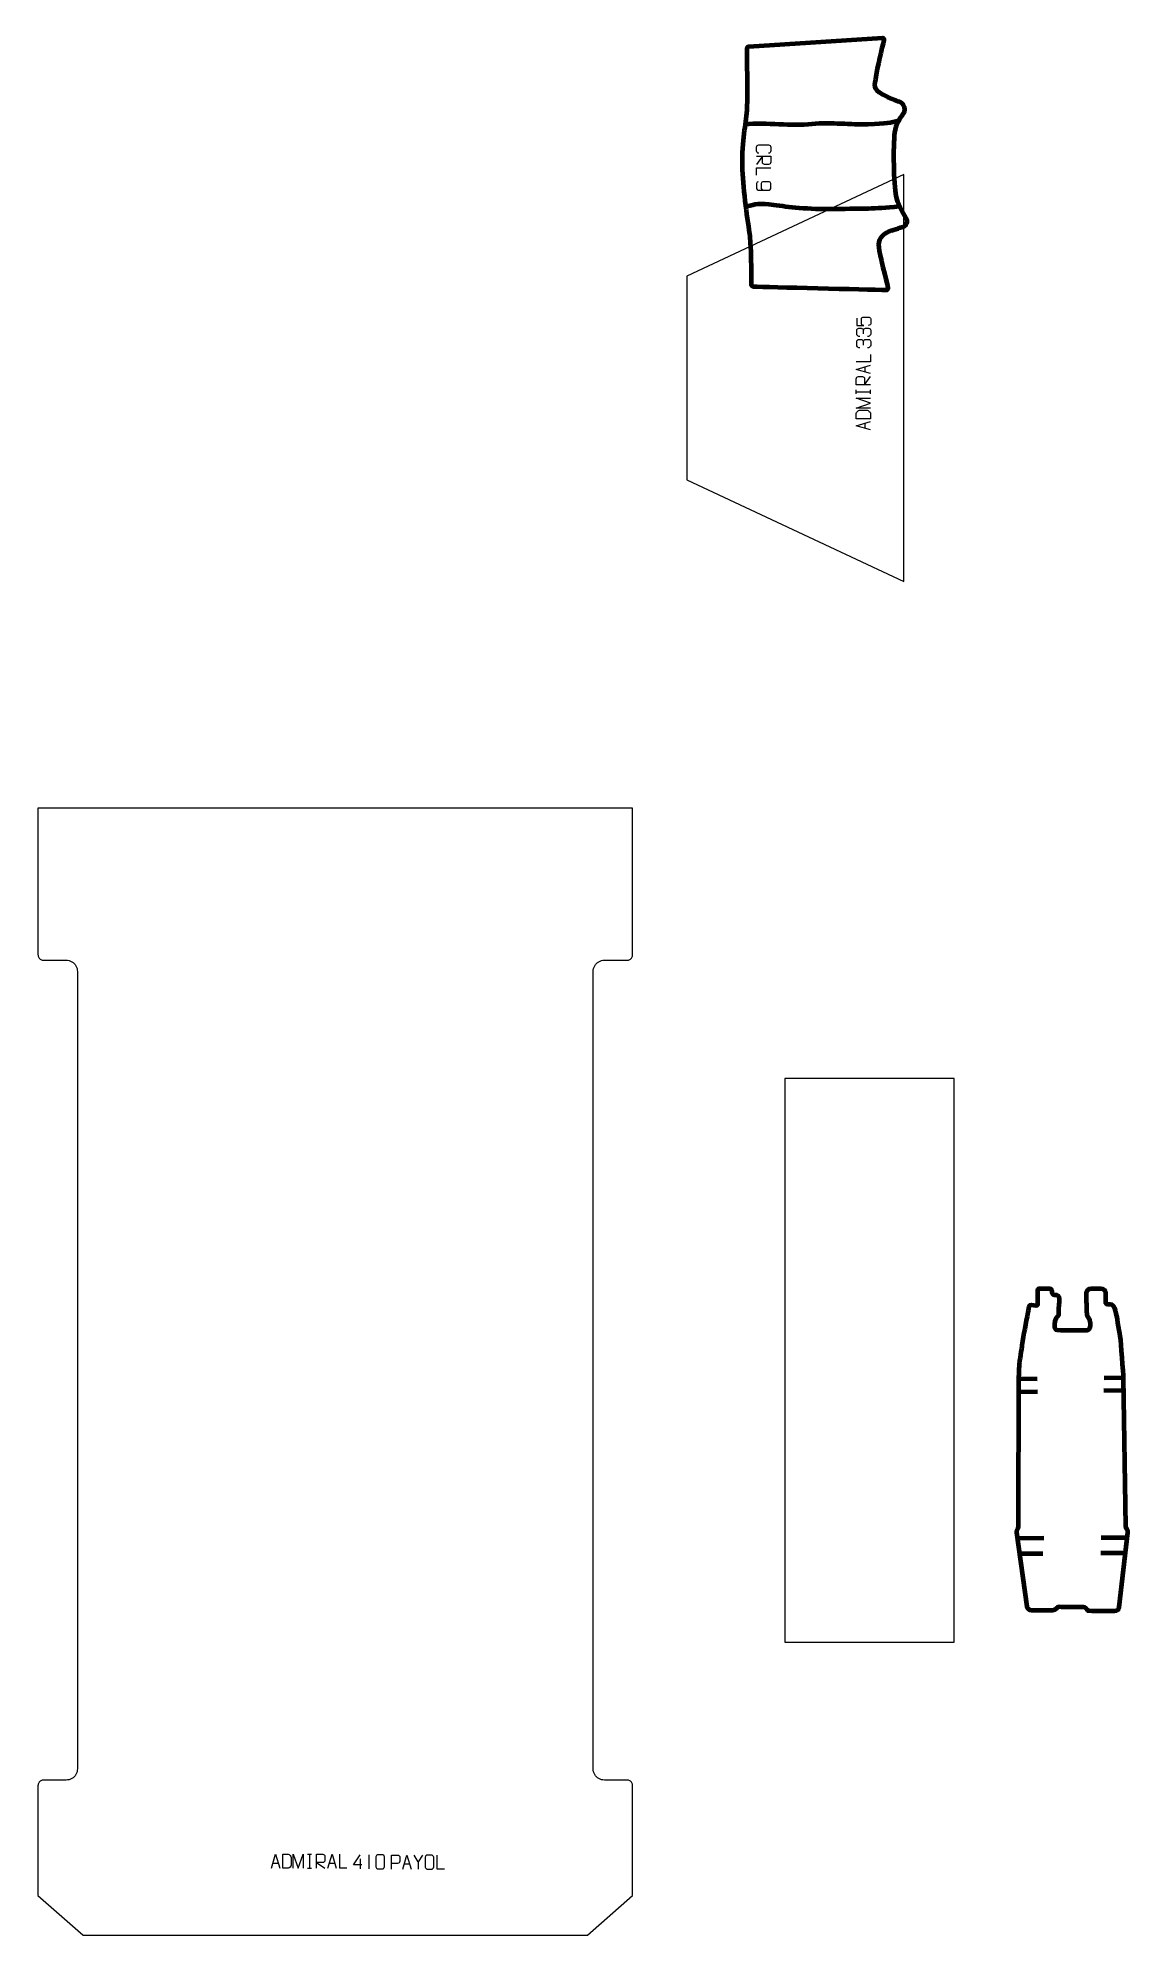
# Model space of a CAD drawing. Header units: millimetres. Extents: x 50 to 1984, y 100 to 3467.
import ezdxf

# ---------------------------------------------------------------- set-up
doc = ezdxf.new("R2010")
doc.units = ezdxf.units.MM

msp = doc.modelspace()

# ---------------------------------------------------------------- linework, layer by layer
at = {"layer": 'layer 1', "color": 250, "lineweight": 9}
for points, knots in [([(1328.8, 3262.1), (1326.5, 3262.2), (1325, 3263.9), (1325, 3266.1), (1325, 3266.1), (1325, 3268.4), (1325, 3270.7), (1325, 3273.1), (1325, 3273.1), (1324.9, 3275), (1326.8, 3277), (1328.8, 3276.9), (1328.8, 3276.9), (1334.6, 3276.9), (1340.3, 3276.9), (1346.1, 3276.9), (1346.1, 3276.9), (1348.2, 3276.9), (1350, 3275.2), (1350, 3273), (1350, 3273), (1350, 3270.7), (1350, 3268.4), (1350, 3266.1), (1350, 3266.1), (1350, 3264.1), (1348.5, 3262.1), (1346.1, 3262.1)], [0, 0, 0, 0, 0.125, 0.125, 0.125, 0.125, 0.25, 0.25, 0.25, 0.25, 0.375, 0.375, 0.375, 0.375, 0.5, 0.5, 0.5, 0.5, 0.625, 0.625, 0.625, 0.625, 0.75, 0.75, 0.75, 0.75, 1, 1, 1, 1]), ([(1325, 3256.9), (1325, 3256.9), (1349.9, 3256.9), (1349.9, 3256.9), (1349.9, 3256.9), (1349.9, 3253.3), (1349.9, 3249.7), (1349.9, 3246.2), (1349.9, 3246.2), (1349.9, 3243.8), (1348.4, 3242.3), (1346, 3242.3), (1346, 3242.3), (1344, 3242.3), (1340.9, 3242.3), (1338.9, 3242.3), (1338.9, 3242.3), (1337, 3242.3), (1335.1, 3244.1), (1335.1, 3246.1), (1335.1, 3246.1), (1335.1, 3246.1), (1335.1, 3256.9), (1335.1, 3256.9), (1335.1, 3256.9), (1335.1, 3256.9), (1325, 3242.3), (1325, 3242.3)], [0, 0, 0, 0, 0.125, 0.125, 0.125, 0.125, 0.25, 0.25, 0.25, 0.25, 0.375, 0.375, 0.375, 0.375, 0.5, 0.5, 0.5, 0.5, 0.625, 0.625, 0.625, 0.625, 0.75, 0.75, 0.75, 0.75, 1, 1, 1, 1]), ([(1325, 3223.1), (1325, 3223.1), (1325, 3236.1), (1325, 3236.1), (1325, 3236.1), (1325, 3236.1), (1349.9, 3236.1), (1349.9, 3236.1)], [0, 0, 0, 0, 0.333333, 0.333333, 0.333333, 0.333333, 1, 1, 1, 1]), ([(1327.9, 3211.5), (1326.6, 3211.5), (1324.9, 3210.1), (1325, 3208.6), (1325, 3208.6), (1325, 3205.6), (1325, 3202.6), (1325, 3199.6), (1325, 3199.6), (1324.9, 3198.4), (1326.4, 3196.7), (1327.9, 3196.7), (1327.9, 3196.7), (1334.3, 3196.7), (1340.6, 3196.7), (1347, 3196.7), (1347, 3196.7), (1348.2, 3196.7), (1349.9, 3198.4), (1350, 3199.6), (1350, 3199.6), (1350, 3202.6), (1350, 3205.6), (1350, 3208.6), (1350, 3208.6), (1349.9, 3209.8), (1348.3, 3211.5), (1347, 3211.5), (1347, 3211.5), (1343.4, 3211.5), (1339.8, 3211.5), (1336.2, 3211.5), (1336.2, 3211.5), (1334.8, 3211.5), (1333.3, 3209.9), (1333.3, 3208.6), (1333.3, 3208.6), (1333.3, 3205.6), (1333.3, 3202.6), (1333.3, 3199.6), (1333.3, 3199.6), (1333.3, 3198.3), (1334.8, 3196.6), (1336.3, 3196.7)], [0, 0, 0, 0, 0.083333, 0.083333, 0.083333, 0.083333, 0.166667, 0.166667, 0.166667, 0.166667, 0.25, 0.25, 0.25, 0.25, 0.333333, 0.333333, 0.333333, 0.333333, 0.416667, 0.416667, 0.416667, 0.416667, 0.5, 0.5, 0.5, 0.5, 0.583333, 0.583333, 0.583333, 0.583333, 0.666667, 0.666667, 0.666667, 0.666667, 0.75, 0.75, 0.75, 0.75, 0.833333, 0.833333, 0.833333, 0.833333, 1, 1, 1, 1]), ([(1502.6, 2969.3), (1502.6, 2969.3), (1502.6, 2956.4), (1502.6, 2956.4), (1502.6, 2956.4), (1506.8, 2956.4), (1511, 2956.4), (1515.2, 2956.4), (1515.2, 2956.4), (1511.9, 2956.4), (1510.9, 2958), (1510.8, 2960.8), (1510.8, 2960.8), (1510.8, 2963.3), (1510.8, 2965.7), (1510.8, 2968.2), (1510.8, 2968.2), (1510.8, 2969.8), (1513.2, 2971.3), (1515.2, 2971.3), (1515.2, 2971.3), (1517.8, 2971.3), (1520.4, 2971.3), (1523, 2971.3), (1523, 2971.3), (1525, 2971.4), (1527.4, 2969.9), (1527.5, 2968.2), (1527.5, 2968.2), (1527.5, 2966.3), (1527.5, 2961.4), (1527.5, 2959.4), (1527.5, 2959.4), (1527.5, 2957.6), (1525.5, 2956.5), (1523, 2956.5)], [0, 0, 0, 0, 0.1, 0.1, 0.1, 0.1, 0.2, 0.2, 0.2, 0.2, 0.3, 0.3, 0.3, 0.3, 0.4, 0.4, 0.4, 0.4, 0.5, 0.5, 0.5, 0.5, 0.6, 0.6, 0.6, 0.6, 0.7, 0.7, 0.7, 0.7, 0.8, 0.8, 0.8, 0.8, 1, 1, 1, 1]), ([(1508.2, 2936.9), (1508.2, 2936.9), (1506.3, 2936.9), (1506.3, 2936.9), (1506.3, 2936.9), (1504.6, 2936.9), (1502.5, 2939.5), (1502.5, 2941.6), (1502.5, 2941.6), (1502.5, 2943.6), (1502.5, 2945.7), (1502.5, 2947.8), (1502.5, 2947.8), (1502.5, 2950), (1504.3, 2951.6), (1506.2, 2951.6), (1506.2, 2951.6), (1507.7, 2951.6), (1509.1, 2951.6), (1510.5, 2951.6), (1510.5, 2951.6), (1512.2, 2951.6), (1514.4, 2950), (1514.4, 2947.8), (1514.4, 2947.8), (1514.4, 2950), (1516.2, 2951.6), (1518.3, 2951.6), (1518.3, 2951.6), (1520.1, 2951.6), (1521.9, 2951.6), (1523.6, 2951.6), (1523.6, 2951.6), (1525.7, 2951.6), (1527.5, 2949.6), (1527.5, 2947.8), (1527.5, 2947.8), (1527.5, 2945.7), (1527.5, 2943.6), (1527.5, 2941.6), (1527.5, 2941.6), (1527.4, 2939.4), (1525, 2936.9), (1523.6, 2936.8), (1523.6, 2936.8), (1523.6, 2936.8), (1521.7, 2936.8), (1521.7, 2936.8)], [0, 0, 0, 0, 0.076923, 0.076923, 0.076923, 0.076923, 0.153846, 0.153846, 0.153846, 0.153846, 0.230769, 0.230769, 0.230769, 0.230769, 0.307692, 0.307692, 0.307692, 0.307692, 0.384615, 0.384615, 0.384615, 0.384615, 0.461538, 0.461538, 0.461538, 0.461538, 0.538462, 0.538462, 0.538462, 0.538462, 0.615385, 0.615385, 0.615385, 0.615385, 0.692308, 0.692308, 0.692308, 0.692308, 0.769231, 0.769231, 0.769231, 0.769231, 0.846154, 0.846154, 0.846154, 0.846154, 1, 1, 1, 1]), ([(1508.2, 2916.9), (1508.2, 2916.9), (1506.3, 2916.9), (1506.3, 2916.9), (1506.3, 2916.9), (1504.6, 2916.9), (1502.5, 2919.5), (1502.5, 2921.6), (1502.5, 2921.6), (1502.5, 2923.6), (1502.5, 2925.7), (1502.5, 2927.8), (1502.5, 2927.8), (1502.5, 2930), (1504.3, 2931.6), (1506.2, 2931.6), (1506.2, 2931.6), (1507.7, 2931.6), (1509.1, 2931.6), (1510.5, 2931.6), (1510.5, 2931.6), (1512.2, 2931.6), (1514.4, 2930), (1514.4, 2927.8), (1514.4, 2927.8), (1514.4, 2930), (1516.2, 2931.6), (1518.3, 2931.6), (1518.3, 2931.6), (1520.1, 2931.6), (1521.9, 2931.6), (1523.6, 2931.6), (1523.6, 2931.6), (1525.7, 2931.6), (1527.5, 2929.6), (1527.5, 2927.8), (1527.5, 2927.8), (1527.5, 2925.7), (1527.5, 2923.6), (1527.5, 2921.6), (1527.5, 2921.6), (1527.4, 2919.4), (1525, 2916.9), (1523.6, 2916.8), (1523.6, 2916.8), (1523.6, 2916.8), (1521.7, 2916.8), (1521.7, 2916.8)], [0, 0, 0, 0, 0.076923, 0.076923, 0.076923, 0.076923, 0.153846, 0.153846, 0.153846, 0.153846, 0.230769, 0.230769, 0.230769, 0.230769, 0.307692, 0.307692, 0.307692, 0.307692, 0.384615, 0.384615, 0.384615, 0.384615, 0.461538, 0.461538, 0.461538, 0.461538, 0.538462, 0.538462, 0.538462, 0.538462, 0.615385, 0.615385, 0.615385, 0.615385, 0.692308, 0.692308, 0.692308, 0.692308, 0.769231, 0.769231, 0.769231, 0.769231, 0.846154, 0.846154, 0.846154, 0.846154, 1, 1, 1, 1]), ([(1526.7, 2904.9), (1526.7, 2904.9), (1526.7, 2892), (1526.7, 2892), (1526.7, 2892), (1526.7, 2892), (1501.8, 2892), (1501.8, 2892)], [0, 0, 0, 0, 0.333333, 0.333333, 0.333333, 0.333333, 1, 1, 1, 1]), ([(1526.7, 2871), (1526.7, 2871), (1501.8, 2878.3), (1501.8, 2878.3), (1501.8, 2878.3), (1501.8, 2878.3), (1526.7, 2885.9), (1526.7, 2885.9)], [0, 0, 0, 0, 0.333333, 0.333333, 0.333333, 0.333333, 1, 1, 1, 1]), ([(1526.7, 2851.1), (1526.7, 2851.1), (1501.8, 2851.1), (1501.8, 2851.1), (1501.8, 2851.1), (1501.8, 2854.7), (1501.8, 2858.3), (1501.8, 2861.9), (1501.8, 2861.9), (1501.8, 2864.2), (1503.3, 2865.8), (1505.7, 2865.8), (1505.7, 2865.8), (1507.7, 2865.8), (1510.7, 2865.8), (1512.8, 2865.8), (1512.8, 2865.8), (1514.7, 2865.8), (1516.6, 2863.9), (1516.6, 2861.9), (1516.6, 2861.9), (1516.6, 2861.9), (1516.6, 2851.1), (1516.6, 2851.1), (1516.6, 2851.1), (1516.6, 2851.1), (1526.7, 2865.7), (1526.7, 2865.7)], [0, 0, 0, 0, 0.125, 0.125, 0.125, 0.125, 0.25, 0.25, 0.25, 0.25, 0.375, 0.375, 0.375, 0.375, 0.5, 0.5, 0.5, 0.5, 0.625, 0.625, 0.625, 0.625, 0.75, 0.75, 0.75, 0.75, 1, 1, 1, 1]), ([(1526.7, 2791), (1526.7, 2793.4), (1526.7, 2798.3), (1526.7, 2800.6), (1526.7, 2800.6), (1526.8, 2802.6), (1523.3, 2805.9), (1521.3, 2805.9), (1521.3, 2805.9), (1515.5, 2805.9), (1513.3, 2805.9), (1507.5, 2805.9), (1507.5, 2805.9), (1505.4, 2805.9), (1501.7, 2802.5), (1501.8, 2800.3), (1501.8, 2800.3), (1501.8, 2798), (1501.8, 2793.3), (1501.8, 2791), (1501.8, 2791), (1507.5, 2791), (1520.9, 2791), (1526.7, 2791)], [0, 0, 0, 0, 0.142857, 0.142857, 0.142857, 0.142857, 0.285714, 0.285714, 0.285714, 0.285714, 0.428571, 0.428571, 0.428571, 0.428571, 0.571429, 0.571429, 0.571429, 0.571429, 0.714286, 0.714286, 0.714286, 0.714286, 1, 1, 1, 1]), ([(1526.7, 2809.6), (1526.7, 2809.6), (1501.8, 2809.6), (1501.8, 2809.6), (1501.8, 2809.6), (1501.8, 2809.6), (1526.7, 2818.5), (1526.7, 2818.5), (1526.7, 2818.5), (1526.7, 2818.5), (1501.8, 2827.3), (1501.8, 2827.3), (1501.8, 2827.3), (1501.8, 2827.3), (1526.7, 2827.3), (1526.7, 2827.3)], [0, 0, 0, 0, 0.2, 0.2, 0.2, 0.2, 0.4, 0.4, 0.4, 0.4, 0.6, 0.6, 0.6, 0.6, 1, 1, 1, 1]), ([(1526.7, 2771), (1526.7, 2771), (1501.8, 2778.3), (1501.8, 2778.3), (1501.8, 2778.3), (1501.8, 2778.3), (1526.7, 2785.9), (1526.7, 2785.9)], [0, 0, 0, 0, 0.333333, 0.333333, 0.333333, 0.333333, 1, 1, 1, 1]), ([(464.3, 218.5), (464.3, 218.5), (471.7, 243.5), (471.7, 243.5), (471.7, 243.5), (471.7, 243.5), (479.2, 218.5), (479.2, 218.5)], [0, 0, 0, 0, 0.333333, 0.333333, 0.333333, 0.333333, 1, 1, 1, 1]), ([(484.4, 218.5), (486.7, 218.5), (491.7, 218.5), (494, 218.5), (494, 218.5), (495.9, 218.4), (499.2, 221.9), (499.2, 224), (499.2, 224), (499.2, 229.7), (499.2, 231.9), (499.2, 237.7), (499.2, 237.7), (499.2, 239.8), (495.8, 243.5), (493.7, 243.5), (493.7, 243.5), (491.4, 243.5), (486.6, 243.5), (484.3, 243.5), (484.3, 243.5), (484.3, 237.7), (484.4, 224.3), (484.4, 218.5)], [0, 0, 0, 0, 0.142857, 0.142857, 0.142857, 0.142857, 0.285714, 0.285714, 0.285714, 0.285714, 0.428571, 0.428571, 0.428571, 0.428571, 0.571429, 0.571429, 0.571429, 0.571429, 0.714286, 0.714286, 0.714286, 0.714286, 1, 1, 1, 1]), ([(502.9, 218.5), (502.9, 218.5), (502.9, 243.5), (502.9, 243.5), (502.9, 243.5), (502.9, 243.5), (511.9, 218.5), (511.9, 218.5), (511.9, 218.5), (511.9, 218.5), (520.6, 243.5), (520.6, 243.5), (520.6, 243.5), (520.6, 243.5), (520.6, 218.5), (520.6, 218.5)], [0, 0, 0, 0, 0.2, 0.2, 0.2, 0.2, 0.4, 0.4, 0.4, 0.4, 0.6, 0.6, 0.6, 0.6, 1, 1, 1, 1]), ([(544.4, 218.5), (544.4, 218.5), (544.4, 243.5), (544.4, 243.5), (544.4, 243.5), (548, 243.5), (551.6, 243.5), (555.2, 243.5), (555.2, 243.5), (557.6, 243.4), (559.1, 241.9), (559.1, 239.6), (559.1, 239.6), (559.1, 237.5), (559.1, 234.5), (559.1, 232.4), (559.1, 232.4), (559.1, 230.6), (557.3, 228.6), (555.3, 228.6), (555.3, 228.6), (555.3, 228.6), (544.4, 228.6), (544.4, 228.6), (544.4, 228.6), (544.4, 228.6), (559.1, 218.5), (559.1, 218.5)], [0, 0, 0, 0, 0.125, 0.125, 0.125, 0.125, 0.25, 0.25, 0.25, 0.25, 0.375, 0.375, 0.375, 0.375, 0.5, 0.5, 0.5, 0.5, 0.625, 0.625, 0.625, 0.625, 0.75, 0.75, 0.75, 0.75, 1, 1, 1, 1]), ([(564.3, 218.5), (564.3, 218.5), (571.7, 243.5), (571.7, 243.5), (571.7, 243.5), (571.7, 243.5), (579.2, 218.5), (579.2, 218.5)], [0, 0, 0, 0, 0.333333, 0.333333, 0.333333, 0.333333, 1, 1, 1, 1]), ([(598.2, 218.5), (598.2, 218.5), (585.3, 218.5), (585.3, 218.5), (585.3, 218.5), (585.3, 218.5), (585.3, 243.5), (585.3, 243.5)], [0, 0, 0, 0, 0.333333, 0.333333, 0.333333, 0.333333, 1, 1, 1, 1]), ([(624.5, 224.5), (624.5, 224.5), (609.7, 224.5), (609.7, 224.5), (609.7, 224.5), (609.7, 224.5), (621.5, 242.5), (621.5, 242.5)], [0, 0, 0, 0, 0.333333, 0.333333, 0.333333, 0.333333, 1, 1, 1, 1]), ([(653.5, 242.5), (655.9, 242.5), (658.2, 242.5), (660.6, 242.5), (660.6, 242.5), (662.6, 242.6), (664.6, 241.1), (664.6, 238.6), (664.6, 238.6), (664.6, 232.9), (664.6, 227.1), (664.6, 221.4), (664.6, 221.4), (664.5, 219), (662.8, 217.5), (660.6, 217.5), (660.6, 217.5), (658.2, 217.5), (655.9, 217.5), (653.5, 217.5), (653.5, 217.5), (651.5, 217.4), (649.5, 219.3), (649.5, 221.3), (649.5, 221.3), (649.5, 227.1), (649.5, 232.9), (649.5, 238.7), (649.5, 238.7), (649.5, 240.8), (651.3, 242.5), (653.5, 242.5)], [0, 0, 0, 0, 0.111111, 0.111111, 0.111111, 0.111111, 0.222222, 0.222222, 0.222222, 0.222222, 0.333333, 0.333333, 0.333333, 0.333333, 0.444444, 0.444444, 0.444444, 0.444444, 0.555556, 0.555556, 0.555556, 0.555556, 0.666667, 0.666667, 0.666667, 0.666667, 0.777778, 0.777778, 0.777778, 0.777778, 1, 1, 1, 1]), ([(677.3, 216.9), (677.3, 216.9), (677.3, 241.9), (677.3, 241.9), (677.3, 241.9), (680.9, 241.9), (684.5, 241.9), (688.1, 241.9), (688.1, 241.9), (690.4, 241.9), (692, 240.4), (692, 238), (692, 238), (692, 236), (692, 232.9), (692, 230.9), (692, 230.9), (692, 229), (690.1, 227.1), (688.1, 227), (688.1, 227), (688.1, 227), (677.3, 227), (677.3, 227)], [0, 0, 0, 0, 0.142857, 0.142857, 0.142857, 0.142857, 0.285714, 0.285714, 0.285714, 0.285714, 0.428571, 0.428571, 0.428571, 0.428571, 0.571429, 0.571429, 0.571429, 0.571429, 0.714286, 0.714286, 0.714286, 0.714286, 1, 1, 1, 1]), ([(697.2, 216.9), (697.2, 216.9), (704.5, 241.9), (704.5, 241.9), (704.5, 241.9), (704.5, 241.9), (712.1, 216.9), (712.1, 216.9)], [0, 0, 0, 0, 0.333333, 0.333333, 0.333333, 0.333333, 1, 1, 1, 1]), ([(732, 241.9), (732, 241.9), (724.6, 230), (724.6, 230), (724.6, 230), (724.6, 230), (724.6, 216.9), (724.6, 216.9)], [0, 0, 0, 0, 0.333333, 0.333333, 0.333333, 0.333333, 1, 1, 1, 1]), ([(741.1, 241.9), (743.4, 241.9), (745.8, 241.9), (748.1, 241.9), (748.1, 241.9), (750, 241.9), (752, 240.4), (752.1, 238), (752.1, 238), (752.1, 232.3), (752.1, 226.5), (752.1, 220.8), (752.1, 220.8), (751.9, 218.4), (750.2, 217), (748.1, 216.9), (748.1, 216.9), (745.8, 216.9), (743.4, 216.9), (741.1, 216.9), (741.1, 216.9), (739.2, 216.8), (737.2, 218.7), (737.2, 220.7), (737.2, 220.7), (737.2, 226.5), (737.2, 232.3), (737.2, 238), (737.2, 238), (737.2, 240.2), (739, 241.9), (741.1, 241.9)], [0, 0, 0, 0, 0.111111, 0.111111, 0.111111, 0.111111, 0.222222, 0.222222, 0.222222, 0.222222, 0.333333, 0.333333, 0.333333, 0.333333, 0.444444, 0.444444, 0.444444, 0.444444, 0.555556, 0.555556, 0.555556, 0.555556, 0.666667, 0.666667, 0.666667, 0.666667, 0.777778, 0.777778, 0.777778, 0.777778, 1, 1, 1, 1]), ([(771.1, 216.9), (771.1, 216.9), (758.2, 216.9), (758.2, 216.9), (758.2, 216.9), (758.2, 216.9), (758.2, 241.9), (758.2, 241.9)], [0, 0, 0, 0, 0.333333, 0.333333, 0.333333, 0.333333, 1, 1, 1, 1])]:
    msp.add_open_spline(points, degree=3, knots=knots, dxfattribs=at)
at = {"layer": 'layer 1', "color": 242, "lineweight": 9}
for points, knots in [([(1201, 2682.4), (1201, 2682.4), (1201, 3043.9), (1201, 3043.9), (1201, 3043.9), (1201, 3043.9), (1586, 3224.1), (1586, 3224.1), (1586, 3224.1), (1586, 3224.1), (1586, 2502.2), (1586, 2502.2), (1586, 2502.2), (1586, 2502.2), (1201, 2682.4), (1201, 2682.4)], [0, 0, 0, 0, 0.2, 0.2, 0.2, 0.2, 0.4, 0.4, 0.4, 0.4, 0.6, 0.6, 0.6, 0.6, 1, 1, 1, 1]), ([(1100, 373.7), (1100, 373.7), (1101.1, 372.9), (1101.1, 372.9), (1101.1, 372.9), (1101.1, 372.9), (1102.1, 372.1), (1102.1, 372.1), (1102.1, 372.1), (1102.1, 372.1), (1102.9, 371.1), (1102.9, 371.1), (1102.9, 371.1), (1102.9, 371.1), (1103.7, 370), (1103.7, 370), (1103.7, 370), (1103.7, 370), (1104.2, 368.8), (1104.2, 368.8), (1104.2, 368.8), (1104.2, 368.8), (1104.7, 367.6), (1104.7, 367.6), (1104.7, 367.6), (1104.7, 367.6), (1104.9, 366.3), (1104.9, 366.3), (1104.9, 366.3), (1104.9, 366.3), (1105, 365), (1105, 365), (1105, 365), (1105, 365), (1105, 170), (1105, 170), (1105, 170), (1105, 170), (1025, 100), (1025, 100), (1025, 100), (1025, 100), (130, 100), (130, 100), (130, 100), (130, 100), (50, 170), (50, 170), (50, 170), (50, 170), (50, 365), (50, 365), (50, 365), (50, 365), (50.1, 366.3), (50.1, 366.3), (50.1, 366.3), (50.1, 366.3), (50.3, 367.6), (50.3, 367.6), (50.3, 367.6), (50.3, 367.6), (50.8, 368.8), (50.8, 368.8), (50.8, 368.8), (50.8, 368.8), (51.3, 370), (51.3, 370), (51.3, 370), (51.3, 370), (52.1, 371.1), (52.1, 371.1), (52.1, 371.1), (52.1, 371.1), (52.9, 372.1), (52.9, 372.1), (52.9, 372.1), (52.9, 372.1), (53.9, 372.9), (53.9, 372.9), (53.9, 372.9), (53.9, 372.9), (55, 373.7), (55, 373.7), (55, 373.7), (55, 373.7), (56.2, 374.2), (56.2, 374.2), (56.2, 374.2), (56.2, 374.2), (57.4, 374.7), (57.4, 374.7), (57.4, 374.7), (57.4, 374.7), (58.7, 374.9), (58.7, 374.9), (58.7, 374.9), (58.7, 374.9), (60, 375), (60, 375), (60, 375), (60, 375), (100, 375), (100, 375), (100, 375), (100, 375), (102.6, 375.2), (102.6, 375.2), (102.6, 375.2), (102.6, 375.2), (105.2, 375.7), (105.2, 375.7), (105.2, 375.7), (105.2, 375.7), (107.7, 376.5), (107.7, 376.5), (107.7, 376.5), (107.7, 376.5), (110, 377.7), (110, 377.7), (110, 377.7), (110, 377.7), (112.2, 379.1), (112.2, 379.1), (112.2, 379.1), (112.2, 379.1), (114.1, 380.9), (114.1, 380.9), (114.1, 380.9), (114.1, 380.9), (115.9, 382.8), (115.9, 382.8), (115.9, 382.8), (115.9, 382.8), (117.3, 385), (117.3, 385), (117.3, 385), (117.3, 385), (118.5, 387.3), (118.5, 387.3), (118.5, 387.3), (118.5, 387.3), (119.3, 389.8), (119.3, 389.8), (119.3, 389.8), (119.3, 389.8), (119.8, 392.4), (119.8, 392.4), (119.8, 392.4), (119.8, 392.4), (120, 395), (120, 395), (120, 395), (120, 395), (120, 1810), (120, 1810), (120, 1810), (120, 1810), (119.8, 1812.6), (119.8, 1812.6), (119.8, 1812.6), (119.8, 1812.6), (119.3, 1815.2), (119.3, 1815.2), (119.3, 1815.2), (119.3, 1815.2), (118.5, 1817.6), (118.5, 1817.6), (118.5, 1817.6), (118.5, 1817.6), (117.3, 1820), (117.3, 1820), (117.3, 1820), (117.3, 1820), (115.9, 1822.1), (115.9, 1822.1), (115.9, 1822.1), (115.9, 1822.1), (114.2, 1824.1), (114.2, 1824.1), (114.2, 1824.1), (114.2, 1824.1), (112.2, 1825.8), (112.2, 1825.8), (112.2, 1825.8), (112.2, 1825.8), (110.1, 1827.3), (110.1, 1827.3), (110.1, 1827.3), (110.1, 1827.3), (107.7, 1828.4), (107.7, 1828.4), (107.7, 1828.4), (107.7, 1828.4), (105.3, 1829.3), (105.3, 1829.3), (105.3, 1829.3), (105.3, 1829.3), (102.7, 1829.8), (102.7, 1829.8), (102.7, 1829.8), (102.7, 1829.8), (100.1, 1830), (100.1, 1830), (100.1, 1830), (100.1, 1830), (60, 1830), (60, 1830), (60, 1830), (60, 1830), (58.7, 1830.1), (58.7, 1830.1), (58.7, 1830.1), (58.7, 1830.1), (57.4, 1830.3), (57.4, 1830.3), (57.4, 1830.3), (57.4, 1830.3), (56.2, 1830.8), (56.2, 1830.8), (56.2, 1830.8), (56.2, 1830.8), (55, 1831.3), (55, 1831.3), (55, 1831.3), (55, 1831.3), (53.9, 1832.1), (53.9, 1832.1), (53.9, 1832.1), (53.9, 1832.1), (52.9, 1832.9), (52.9, 1832.9), (52.9, 1832.9), (52.9, 1832.9), (52.1, 1833.9), (52.1, 1833.9), (52.1, 1833.9), (52.1, 1833.9), (51.3, 1835), (51.3, 1835), (51.3, 1835), (51.3, 1835), (50.8, 1836.2), (50.8, 1836.2), (50.8, 1836.2), (50.8, 1836.2), (50.3, 1837.4), (50.3, 1837.4), (50.3, 1837.4), (50.3, 1837.4), (50.1, 1838.7), (50.1, 1838.7), (50.1, 1838.7), (50.1, 1838.7), (50, 1840), (50, 1840), (50, 1840), (50, 1840), (50, 2100), (50, 2100), (50, 2100), (50, 2100), (1105, 2100), (1105, 2100), (1105, 2100), (1105, 2100), (1105, 1840), (1105, 1840), (1105, 1840), (1105, 1840), (1104.9, 1838.7), (1104.9, 1838.7), (1104.9, 1838.7), (1104.9, 1838.7), (1104.7, 1837.4), (1104.7, 1837.4), (1104.7, 1837.4), (1104.7, 1837.4), (1104.2, 1836.2), (1104.2, 1836.2), (1104.2, 1836.2), (1104.2, 1836.2), (1103.7, 1835), (1103.7, 1835), (1103.7, 1835), (1103.7, 1835), (1102.9, 1833.9), (1102.9, 1833.9), (1102.9, 1833.9), (1102.9, 1833.9), (1102.1, 1832.9), (1102.1, 1832.9), (1102.1, 1832.9), (1102.1, 1832.9), (1101.1, 1832.1), (1101.1, 1832.1), (1101.1, 1832.1), (1101.1, 1832.1), (1100, 1831.3), (1100, 1831.3), (1100, 1831.3), (1100, 1831.3), (1098.8, 1830.8), (1098.8, 1830.8), (1098.8, 1830.8), (1098.8, 1830.8), (1097.6, 1830.3), (1097.6, 1830.3), (1097.6, 1830.3), (1097.6, 1830.3), (1096.3, 1830.1), (1096.3, 1830.1), (1096.3, 1830.1), (1096.3, 1830.1), (1095, 1830), (1095, 1830), (1095, 1830), (1095, 1830), (1054.9, 1830), (1054.9, 1830), (1054.9, 1830), (1054.9, 1830), (1052.3, 1829.8), (1052.3, 1829.8), (1052.3, 1829.8), (1052.3, 1829.8), (1049.7, 1829.3), (1049.7, 1829.3), (1049.7, 1829.3), (1049.7, 1829.3), (1047.3, 1828.4), (1047.3, 1828.4), (1047.3, 1828.4), (1047.3, 1828.4), (1044.9, 1827.3), (1044.9, 1827.3), (1044.9, 1827.3), (1044.9, 1827.3), (1042.8, 1825.8), (1042.8, 1825.8), (1042.8, 1825.8), (1042.8, 1825.8), (1040.8, 1824.1), (1040.8, 1824.1), (1040.8, 1824.1), (1040.8, 1824.1), (1039.1, 1822.1), (1039.1, 1822.1), (1039.1, 1822.1), (1039.1, 1822.1), (1037.7, 1820), (1037.7, 1820), (1037.7, 1820), (1037.7, 1820), (1036.5, 1817.6), (1036.5, 1817.6), (1036.5, 1817.6), (1036.5, 1817.6), (1035.7, 1815.2), (1035.7, 1815.2), (1035.7, 1815.2), (1035.7, 1815.2), (1035.2, 1812.6), (1035.2, 1812.6), (1035.2, 1812.6), (1035.2, 1812.6), (1035, 1810), (1035, 1810), (1035, 1810), (1035, 1810), (1035, 395), (1035, 395), (1035, 395), (1035, 395), (1035.2, 392.4), (1035.2, 392.4), (1035.2, 392.4), (1035.2, 392.4), (1035.7, 389.8), (1035.7, 389.8), (1035.7, 389.8), (1035.7, 389.8), (1036.5, 387.3), (1036.5, 387.3), (1036.5, 387.3), (1036.5, 387.3), (1037.7, 385), (1037.7, 385), (1037.7, 385), (1037.7, 385), (1039.1, 382.8), (1039.1, 382.8), (1039.1, 382.8), (1039.1, 382.8), (1040.9, 380.9), (1040.9, 380.9), (1040.9, 380.9), (1040.9, 380.9), (1042.8, 379.1), (1042.8, 379.1), (1042.8, 379.1), (1042.8, 379.1), (1045, 377.7), (1045, 377.7), (1045, 377.7), (1045, 377.7), (1047.3, 376.5), (1047.3, 376.5), (1047.3, 376.5), (1047.3, 376.5), (1049.8, 375.7), (1049.8, 375.7), (1049.8, 375.7), (1049.8, 375.7), (1052.4, 375.2), (1052.4, 375.2), (1052.4, 375.2), (1052.4, 375.2), (1055, 375), (1055, 375), (1055, 375), (1055, 375), (1095, 375), (1095, 375), (1095, 375), (1095, 375), (1096.3, 374.9), (1096.3, 374.9), (1096.3, 374.9), (1096.3, 374.9), (1097.6, 374.7), (1097.6, 374.7), (1097.6, 374.7), (1097.6, 374.7), (1098.8, 374.2), (1098.8, 374.2), (1098.8, 374.2), (1098.8, 374.2), (1100, 373.7), (1100, 373.7)], [0, 0, 0, 0, 0.009009, 0.009009, 0.009009, 0.009009, 0.018018, 0.018018, 0.018018, 0.018018, 0.027027, 0.027027, 0.027027, 0.027027, 0.036036, 0.036036, 0.036036, 0.036036, 0.045045, 0.045045, 0.045045, 0.045045, 0.054054, 0.054054, 0.054054, 0.054054, 0.063063, 0.063063, 0.063063, 0.063063, 0.072072, 0.072072, 0.072072, 0.072072, 0.081081, 0.081081, 0.081081, 0.081081, 0.09009, 0.09009, 0.09009, 0.09009, 0.099099, 0.099099, 0.099099, 0.099099, 0.108108, 0.108108, 0.108108, 0.108108, 0.117117, 0.117117, 0.117117, 0.117117, 0.126126, 0.126126, 0.126126, 0.126126, 0.135135, 0.135135, 0.135135, 0.135135, 0.144144, 0.144144, 0.144144, 0.144144, 0.153153, 0.153153, 0.153153, 0.153153, 0.162162, 0.162162, 0.162162, 0.162162, 0.171171, 0.171171, 0.171171, 0.171171, 0.18018, 0.18018, 0.18018, 0.18018, 0.189189, 0.189189, 0.189189, 0.189189, 0.198198, 0.198198, 0.198198, 0.198198, 0.207207, 0.207207, 0.207207, 0.207207, 0.216216, 0.216216, 0.216216, 0.216216, 0.225225, 0.225225, 0.225225, 0.225225, 0.234234, 0.234234, 0.234234, 0.234234, 0.243243, 0.243243, 0.243243, 0.243243, 0.252252, 0.252252, 0.252252, 0.252252, 0.261261, 0.261261, 0.261261, 0.261261, 0.27027, 0.27027, 0.27027, 0.27027, 0.279279, 0.279279, 0.279279, 0.279279, 0.288288, 0.288288, 0.288288, 0.288288, 0.297297, 0.297297, 0.297297, 0.297297, 0.306306, 0.306306, 0.306306, 0.306306, 0.315315, 0.315315, 0.315315, 0.315315, 0.324324, 0.324324, 0.324324, 0.324324, 0.333333, 0.333333, 0.333333, 0.333333, 0.342342, 0.342342, 0.342342, 0.342342, 0.351351, 0.351351, 0.351351, 0.351351, 0.36036, 0.36036, 0.36036, 0.36036, 0.369369, 0.369369, 0.369369, 0.369369, 0.378378, 0.378378, 0.378378, 0.378378, 0.387387, 0.387387, 0.387387, 0.387387, 0.396396, 0.396396, 0.396396, 0.396396, 0.405405, 0.405405, 0.405405, 0.405405, 0.414414, 0.414414, 0.414414, 0.414414, 0.423423, 0.423423, 0.423423, 0.423423, 0.432432, 0.432432, 0.432432, 0.432432, 0.441441, 0.441441, 0.441441, 0.441441, 0.45045, 0.45045, 0.45045, 0.45045, 0.459459, 0.459459, 0.459459, 0.459459, 0.468468, 0.468468, 0.468468, 0.468468, 0.477477, 0.477477, 0.477477, 0.477477, 0.486486, 0.486486, 0.486486, 0.486486, 0.495495, 0.495495, 0.495495, 0.495495, 0.504505, 0.504505, 0.504505, 0.504505, 0.513514, 0.513514, 0.513514, 0.513514, 0.522523, 0.522523, 0.522523, 0.522523, 0.531532, 0.531532, 0.531532, 0.531532, 0.540541, 0.540541, 0.540541, 0.540541, 0.54955, 0.54955, 0.54955, 0.54955, 0.558559, 0.558559, 0.558559, 0.558559, 0.567568, 0.567568, 0.567568, 0.567568, 0.576577, 0.576577, 0.576577, 0.576577, 0.585586, 0.585586, 0.585586, 0.585586, 0.594595, 0.594595, 0.594595, 0.594595, 0.603604, 0.603604, 0.603604, 0.603604, 0.612613, 0.612613, 0.612613, 0.612613, 0.621622, 0.621622, 0.621622, 0.621622, 0.630631, 0.630631, 0.630631, 0.630631, 0.63964, 0.63964, 0.63964, 0.63964, 0.648649, 0.648649, 0.648649, 0.648649, 0.657658, 0.657658, 0.657658, 0.657658, 0.666667, 0.666667, 0.666667, 0.666667, 0.675676, 0.675676, 0.675676, 0.675676, 0.684685, 0.684685, 0.684685, 0.684685, 0.693694, 0.693694, 0.693694, 0.693694, 0.702703, 0.702703, 0.702703, 0.702703, 0.711712, 0.711712, 0.711712, 0.711712, 0.720721, 0.720721, 0.720721, 0.720721, 0.72973, 0.72973, 0.72973, 0.72973, 0.738739, 0.738739, 0.738739, 0.738739, 0.747748, 0.747748, 0.747748, 0.747748, 0.756757, 0.756757, 0.756757, 0.756757, 0.765766, 0.765766, 0.765766, 0.765766, 0.774775, 0.774775, 0.774775, 0.774775, 0.783784, 0.783784, 0.783784, 0.783784, 0.792793, 0.792793, 0.792793, 0.792793, 0.801802, 0.801802, 0.801802, 0.801802, 0.810811, 0.810811, 0.810811, 0.810811, 0.81982, 0.81982, 0.81982, 0.81982, 0.828829, 0.828829, 0.828829, 0.828829, 0.837838, 0.837838, 0.837838, 0.837838, 0.846847, 0.846847, 0.846847, 0.846847, 0.855856, 0.855856, 0.855856, 0.855856, 0.864865, 0.864865, 0.864865, 0.864865, 0.873874, 0.873874, 0.873874, 0.873874, 0.882883, 0.882883, 0.882883, 0.882883, 0.891892, 0.891892, 0.891892, 0.891892, 0.900901, 0.900901, 0.900901, 0.900901, 0.90991, 0.90991, 0.90991, 0.90991, 0.918919, 0.918919, 0.918919, 0.918919, 0.927928, 0.927928, 0.927928, 0.927928, 0.936937, 0.936937, 0.936937, 0.936937, 0.945946, 0.945946, 0.945946, 0.945946, 0.954955, 0.954955, 0.954955, 0.954955, 0.963964, 0.963964, 0.963964, 0.963964, 0.972973, 0.972973, 0.972973, 0.972973, 0.981982, 0.981982, 0.981982, 0.981982, 1, 1, 1, 1]), ([(1375.3, 620), (1375.3, 620), (1375.3, 1620), (1375.3, 1620), (1375.3, 1620), (1375.3, 1620), (1675.3, 1620), (1675.3, 1620), (1675.3, 1620), (1675.3, 1620), (1675.3, 620), (1675.3, 620), (1675.3, 620), (1675.3, 620), (1375.3, 620), (1375.3, 620)], [0, 0, 0, 0, 0.2, 0.2, 0.2, 0.2, 0.4, 0.4, 0.4, 0.4, 0.6, 0.6, 0.6, 0.6, 1, 1, 1, 1])]:
    msp.add_open_spline(points, degree=3, knots=knots, dxfattribs=at)
at = {"layer": 'layer 1', "color": 250, "lineweight": 9}
for points in [[(1514.4, 2941.6), (1514.4, 2941.6), (1514.4, 2947.8), (1514.4, 2947.8)], [(1514.4, 2921.6), (1514.4, 2921.6), (1514.4, 2927.8), (1514.4, 2927.8)], [(1517.5, 2873.7), (1517.5, 2873.7), (1517.5, 2883.2), (1517.5, 2883.2)], [(1501.8, 2834.8), (1501.8, 2834.8), (1501.8, 2842), (1501.8, 2842)], [(1501.8, 2838.4), (1501.8, 2838.4), (1526.7, 2838.4), (1526.7, 2838.4)], [(1526.7, 2834.8), (1526.7, 2834.8), (1526.7, 2842), (1526.7, 2842)], [(1517.5, 2773.7), (1517.5, 2773.7), (1517.5, 2783.2), (1517.5, 2783.2)], [(528.2, 243.5), (528.2, 243.5), (535.4, 243.5), (535.4, 243.5)], [(531.8, 243.5), (531.8, 243.5), (531.8, 218.5), (531.8, 218.5)], [(637.1, 242.5), (637.1, 242.5), (637.1, 217.5), (637.1, 217.5)], [(724.6, 230), (724.6, 230), (717.3, 241.9), (717.3, 241.9)], [(467, 227.7), (467, 227.7), (476.5, 227.7), (476.5, 227.7)], [(528.2, 218.5), (528.2, 218.5), (535.4, 218.5), (535.4, 218.5)], [(567, 227.7), (567, 227.7), (576.5, 227.7), (576.5, 227.7)], [(621.5, 235.2), (621.5, 235.2), (621.5, 217.5), (621.5, 217.5)], [(699.9, 226.2), (699.9, 226.2), (709.4, 226.2), (709.4, 226.2)]]:
    msp.add_open_spline(points, degree=3, dxfattribs=at)
at = {"layer": 'layer 2', "color": 230, "lineweight": 200}
msp.add_open_spline([(1311.1, 3451.1), (1311.1, 3451.1), (1548, 3466.5), (1548, 3466.5), (1548, 3466.5), (1550.1, 3466.7), (1551.7, 3464.8), (1551.2, 3462.8), (1551.2, 3462.8), (1548.1, 3450.2), (1539, 3412.1), (1537.1, 3398.5), (1537.1, 3398.5), (1534.9, 3382.1), (1530.3, 3376.2), (1548.5, 3366.2), (1548.5, 3366.2), (1561, 3359.3), (1572.6, 3355), (1578.7, 3353), (1578.7, 3353), (1581.6, 3352), (1584.1, 3350.1), (1585.7, 3347.5), (1585.7, 3347.5), (1588.8, 3342.7), (1588.6, 3336.4), (1585, 3332), (1585, 3332), (1579.6, 3325.1), (1572.3, 3313.5), (1570.4, 3298.8), (1570.4, 3298.8), (1567.2, 3274.7), (1568.5, 3206.4), (1572.6, 3186.4), (1572.6, 3186.4), (1575.4, 3173), (1584, 3157.2), (1590.5, 3146.6), (1590.5, 3146.6), (1594, 3141), (1591.3, 3133.6), (1585, 3131.6), (1585, 3131.6), (1572, 3127.5), (1562.1, 3124.8), (1555.8, 3121.3), (1555.8, 3121.3), (1547.6, 3116.7), (1540.3, 3109.5), (1542.1, 3094.9), (1542.1, 3094.9), (1543.7, 3082.4), (1555.3, 3036.9), (1558.6, 3023.2), (1558.6, 3023.2), (1559, 3021.3), (1557.5, 3019.4), (1555.5, 3019.4), (1555.5, 3019.4), (1517.2, 3020.5), (1347.4, 3024.9), (1319, 3025.6), (1319, 3025.6), (1316.8, 3025.7), (1315, 3027.5), (1315, 3029.7), (1315, 3029.7), (1315.2, 3045), (1315.6, 3099.8), (1311.3, 3126.3), (1311.3, 3126.3), (1306.3, 3157.3), (1299.1, 3214.8), (1299.1, 3245), (1299.1, 3245), (1299.1, 3296.1), (1306.8, 3313.4), (1307.7, 3344.4), (1307.7, 3344.4), (1308.5, 3371.1), (1307.6, 3431.2), (1307.3, 3447), (1307.3, 3447), (1307.3, 3449.2), (1309, 3451), (1311.1, 3451.1)], degree=3, knots=[0, 0, 0, 0, 0.043478, 0.043478, 0.043478, 0.043478, 0.086957, 0.086957, 0.086957, 0.086957, 0.130435, 0.130435, 0.130435, 0.130435, 0.173913, 0.173913, 0.173913, 0.173913, 0.217391, 0.217391, 0.217391, 0.217391, 0.26087, 0.26087, 0.26087, 0.26087, 0.304348, 0.304348, 0.304348, 0.304348, 0.347826, 0.347826, 0.347826, 0.347826, 0.391304, 0.391304, 0.391304, 0.391304, 0.434783, 0.434783, 0.434783, 0.434783, 0.478261, 0.478261, 0.478261, 0.478261, 0.521739, 0.521739, 0.521739, 0.521739, 0.565217, 0.565217, 0.565217, 0.565217, 0.608696, 0.608696, 0.608696, 0.608696, 0.652174, 0.652174, 0.652174, 0.652174, 0.695652, 0.695652, 0.695652, 0.695652, 0.73913, 0.73913, 0.73913, 0.73913, 0.782609, 0.782609, 0.782609, 0.782609, 0.826087, 0.826087, 0.826087, 0.826087, 0.869565, 0.869565, 0.869565, 0.869565, 0.913043, 0.913043, 0.913043, 0.913043, 1, 1, 1, 1], dxfattribs=at)
at = {"layer": 'layer 2', "color": 242, "lineweight": 158}
msp.add_open_spline([(1935.6, 1247.3), (1935.6, 1247.3), (1918.3, 1247.2), (1918.3, 1247.2), (1918.3, 1247.2), (1913.8, 1247.2), (1910.2, 1243.5), (1910.3, 1239), (1910.3, 1239), (1910.4, 1233.2), (1910.4, 1202.8), (1911.6, 1199.6), (1911.6, 1199.6), (1913.8, 1194.1), (1916.5, 1193.8), (1917.3, 1185.9), (1917.3, 1185.9), (1917.7, 1181.5), (1917.7, 1173.8), (1911.7, 1173.7), (1911.7, 1173.7), (1903.1, 1173.6), (1859.1, 1172.4), (1855, 1174.7), (1855, 1174.7), (1851.9, 1177.3), (1853.4, 1190.2), (1855.7, 1193.9), (1855.7, 1193.9), (1859.5, 1200), (1860.9, 1196.5), (1860.7, 1205.9), (1860.7, 1205.9), (1860.6, 1213.6), (1861.6, 1222.3), (1861.5, 1230), (1861.5, 1230), (1861.5, 1232.6), (1860.4, 1233.9), (1859.2, 1235), (1859.2, 1235), (1857, 1237), (1852.6, 1235.2), (1850.9, 1236.8), (1850.9, 1236.8), (1849.5, 1237.9), (1849.1, 1239.7), (1848.9, 1240.7), (1848.9, 1240.7), (1848.6, 1242.7), (1848.2, 1246), (1847.1, 1247), (1847.1, 1247), (1846.5, 1247.6), (1833.7, 1247.7), (1832.3, 1247.6), (1832.3, 1247.6), (1827.2, 1247.4), (1823.9, 1248.7), (1823.8, 1244.1), (1823.8, 1244.1), (1823.8, 1240.1), (1823.9, 1233), (1823.9, 1232.1), (1823.9, 1232.1), (1824, 1225.9), (1824.2, 1218.8), (1823.2, 1218), (1823.2, 1218), (1820.4, 1216), (1812.6, 1219.5), (1809.7, 1217.8), (1809.7, 1217.8), (1808.4, 1217), (1807.2, 1207), (1806.8, 1205.3), (1806.8, 1205.3), (1802.8, 1186), (1799.1, 1166.2), (1796.2, 1146.7), (1796.2, 1146.7), (1795.6, 1142.6), (1791.6, 1116.5), (1791.5, 1114.7), (1791.5, 1114.7), (1791.2, 1108.4), (1790.3, 1094.4), (1790.3, 1089.1), (1790.3, 1089.1), (1790.3, 1089.1), (1789.6, 825.2), (1789.6, 825.2), (1789.6, 825.2), (1789.6, 820.6), (1785.9, 819.2), (1786.6, 814.3), (1786.6, 814.3), (1786.6, 814.3), (1804.8, 683.1), (1804.8, 683.1), (1804.8, 683.1), (1805.4, 679.2), (1808.7, 676.3), (1812.7, 676.2), (1812.7, 676.2), (1812.7, 676.2), (1850.1, 676), (1850.1, 676), (1850.1, 676), (1857.8, 675.9), (1854.8, 682.3), (1862.4, 682.2), (1862.4, 682.2), (1867.8, 682.1), (1905.2, 682.1), (1907.1, 681.5), (1907.1, 681.5), (1910.1, 680.6), (1911.6, 676.3), (1912.8, 675.6), (1912.8, 675.6), (1914.7, 674.6), (1954.1, 674.8), (1959.7, 674.7), (1959.7, 674.7), (1963.8, 674.7), (1967.2, 677.7), (1967.7, 681.8), (1967.7, 681.8), (1967.7, 681.8), (1983.2, 814.2), (1983.2, 814.2), (1983.2, 814.2), (1983.9, 820), (1979.4, 820.3), (1979.3, 825.6), (1979.3, 825.6), (1979.3, 825.6), (1975.3, 1088.7), (1975.3, 1088.7), (1975.3, 1088.7), (1975.2, 1095.7), (1970.5, 1155), (1969.8, 1159.7), (1969.8, 1159.7), (1969, 1164.5), (1963.9, 1196.4), (1963.4, 1198.3), (1963.4, 1198.3), (1959.1, 1214.3), (1959.9, 1220.3), (1948.8, 1219.6), (1948.8, 1219.6), (1946.7, 1219.5), (1944.3, 1219.9), (1943.7, 1222.1), (1943.7, 1222.1), (1943.7, 1222.1), (1943.7, 1239.3), (1943.7, 1239.3), (1943.7, 1239.3), (1943.6, 1243.8), (1940.1, 1247.3), (1935.6, 1247.3)], degree=3, knots=[0, 0, 0, 0, 0.02381, 0.02381, 0.02381, 0.02381, 0.047619, 0.047619, 0.047619, 0.047619, 0.071429, 0.071429, 0.071429, 0.071429, 0.095238, 0.095238, 0.095238, 0.095238, 0.119048, 0.119048, 0.119048, 0.119048, 0.142857, 0.142857, 0.142857, 0.142857, 0.166667, 0.166667, 0.166667, 0.166667, 0.190476, 0.190476, 0.190476, 0.190476, 0.214286, 0.214286, 0.214286, 0.214286, 0.238095, 0.238095, 0.238095, 0.238095, 0.261905, 0.261905, 0.261905, 0.261905, 0.285714, 0.285714, 0.285714, 0.285714, 0.309524, 0.309524, 0.309524, 0.309524, 0.333333, 0.333333, 0.333333, 0.333333, 0.357143, 0.357143, 0.357143, 0.357143, 0.380952, 0.380952, 0.380952, 0.380952, 0.404762, 0.404762, 0.404762, 0.404762, 0.428571, 0.428571, 0.428571, 0.428571, 0.452381, 0.452381, 0.452381, 0.452381, 0.47619, 0.47619, 0.47619, 0.47619, 0.5, 0.5, 0.5, 0.5, 0.52381, 0.52381, 0.52381, 0.52381, 0.547619, 0.547619, 0.547619, 0.547619, 0.571429, 0.571429, 0.571429, 0.571429, 0.595238, 0.595238, 0.595238, 0.595238, 0.619048, 0.619048, 0.619048, 0.619048, 0.642857, 0.642857, 0.642857, 0.642857, 0.666667, 0.666667, 0.666667, 0.666667, 0.690476, 0.690476, 0.690476, 0.690476, 0.714286, 0.714286, 0.714286, 0.714286, 0.738095, 0.738095, 0.738095, 0.738095, 0.761905, 0.761905, 0.761905, 0.761905, 0.785714, 0.785714, 0.785714, 0.785714, 0.809524, 0.809524, 0.809524, 0.809524, 0.833333, 0.833333, 0.833333, 0.833333, 0.857143, 0.857143, 0.857143, 0.857143, 0.880952, 0.880952, 0.880952, 0.880952, 0.904762, 0.904762, 0.904762, 0.904762, 0.928571, 0.928571, 0.928571, 0.928571, 0.952381, 0.952381, 0.952381, 0.952381, 1, 1, 1, 1], dxfattribs=at)
at = {"layer": 'layer 3', "color": 142, "lineweight": 200}
for points in [[(1304.8, 3314.1), (1341.7, 3317), (1387.1, 3310.2), (1423, 3314.1), (1423, 3314.1), (1458.8, 3318), (1491.3, 3312.3), (1523.1, 3313.8), (1523.1, 3313.8), (1554.8, 3315.4), (1563.1, 3316), (1577.4, 3320.3)], [(1308.3, 3168.6), (1322.3, 3171.2), (1329.9, 3174.6), (1355.6, 3170.7), (1355.6, 3170.7), (1381.4, 3166.8), (1413.5, 3162.6), (1464.7, 3163.4), (1464.7, 3163.4), (1515.9, 3164.1), (1530.7, 3163.5), (1577.4, 3167.9)]]:
    msp.add_open_spline(points, degree=3, knots=[0, 0, 0, 0, 0.25, 0.25, 0.25, 0.25, 0.5, 0.5, 0.5, 0.5, 1, 1, 1, 1], dxfattribs=at)
at = {"layer": 'layer 3', "color": 142, "lineweight": 158}
for points in [[(1791.9, 1087.4), (1791.9, 1087.4), (1822.9, 1087.2), (1822.9, 1087.2)], [(1975.3, 1088.7), (1975.3, 1088.7), (1941.4, 1088.4), (1941.4, 1088.4)], [(1792, 1064.3), (1792, 1064.3), (1823.4, 1064.9), (1823.4, 1064.9)], [(1973.7, 1066), (1973.7, 1066), (1940.9, 1066.2), (1940.9, 1066.2)], [(1789.2, 804.5), (1789.2, 804.5), (1834.5, 804.8), (1834.5, 804.8)], [(1793.4, 777), (1793.4, 777), (1833, 777.2), (1833, 777.2)], [(1977.8, 777.7), (1977.8, 777.7), (1935.4, 777.7), (1935.4, 777.7)], [(1980.5, 805), (1980.5, 805), (1936.3, 804.8), (1936.3, 804.8)]]:
    msp.add_open_spline(points, degree=3, dxfattribs=at)

doc.saveas('drawing.dxf')
